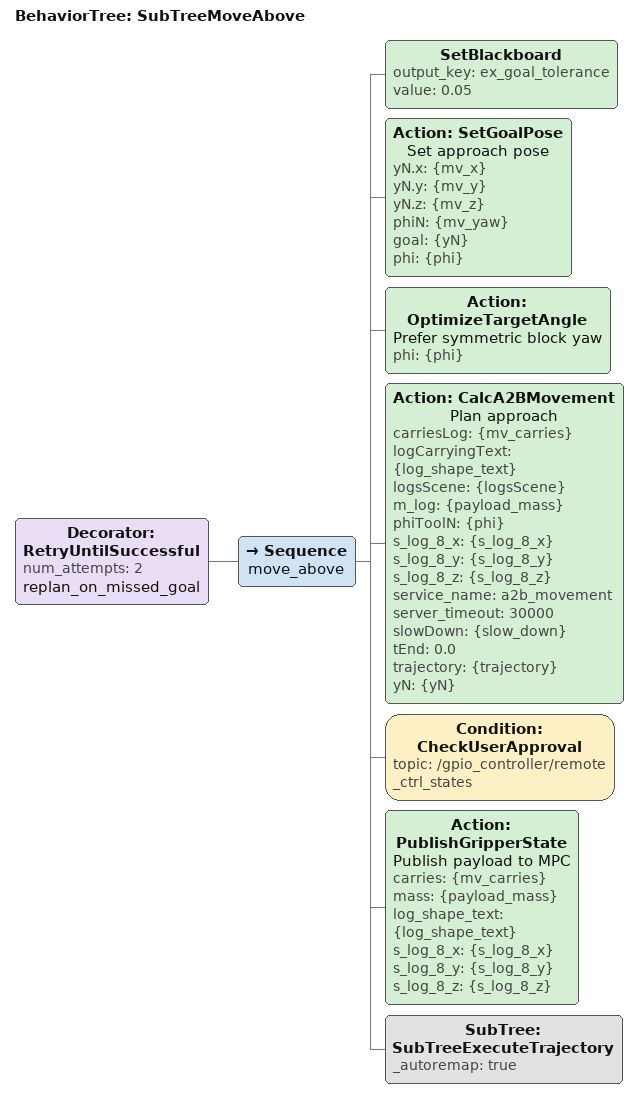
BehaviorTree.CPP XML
<root BTCPP_format="4">
  <BehaviorTree ID="SubTreeMoveAbove">
    <Decorator ID="RetryUntilSuccessful" num_attempts="2" name="replan_on_missed_goal">
    <Sequence name="move_above">
      <SetBlackboard output_key="ex_goal_tolerance" value="0.05"/>
      <Action ID="SetGoalPose" name="Set approach pose"
        yN.x="{mv_x}" yN.y="{mv_y}" yN.z="{mv_z}"
        phiN="{mv_yaw}"
        goal="{yN}" phi="{phi}"/>
      <Action ID="OptimizeTargetAngle" name="Prefer symmetric block yaw" phi="{phi}"/>
      <Action ID="CalcA2BMovement" name="Plan approach"
        carriesLog="{mv_carries}" logCarryingText="{log_shape_text}" logsScene="{logsScene}"
        m_log="{payload_mass}" phiToolN="{phi}"
        s_log_8_x="{s_log_8_x}" s_log_8_y="{s_log_8_y}" s_log_8_z="{s_log_8_z}"
        service_name="a2b_movement" server_timeout="30000"
        slowDown="{slow_down}" tEnd="0.0"
        trajectory="{trajectory}" yN="{yN}"/>
      <Condition ID="CheckUserApproval" topic="/gpio_controller/remote_ctrl_states"/>
      <Action ID="PublishGripperState" name="Publish payload to MPC"
        carries="{mv_carries}" mass="{payload_mass}"
        log_shape_text="{log_shape_text}"
        s_log_8_x="{s_log_8_x}" s_log_8_y="{s_log_8_y}" s_log_8_z="{s_log_8_z}"/>
      <SubTree ID="SubTreeExecuteTrajectory" _autoremap="true"/>
    </Sequence>
    </Decorator>
  </BehaviorTree>
</root>
